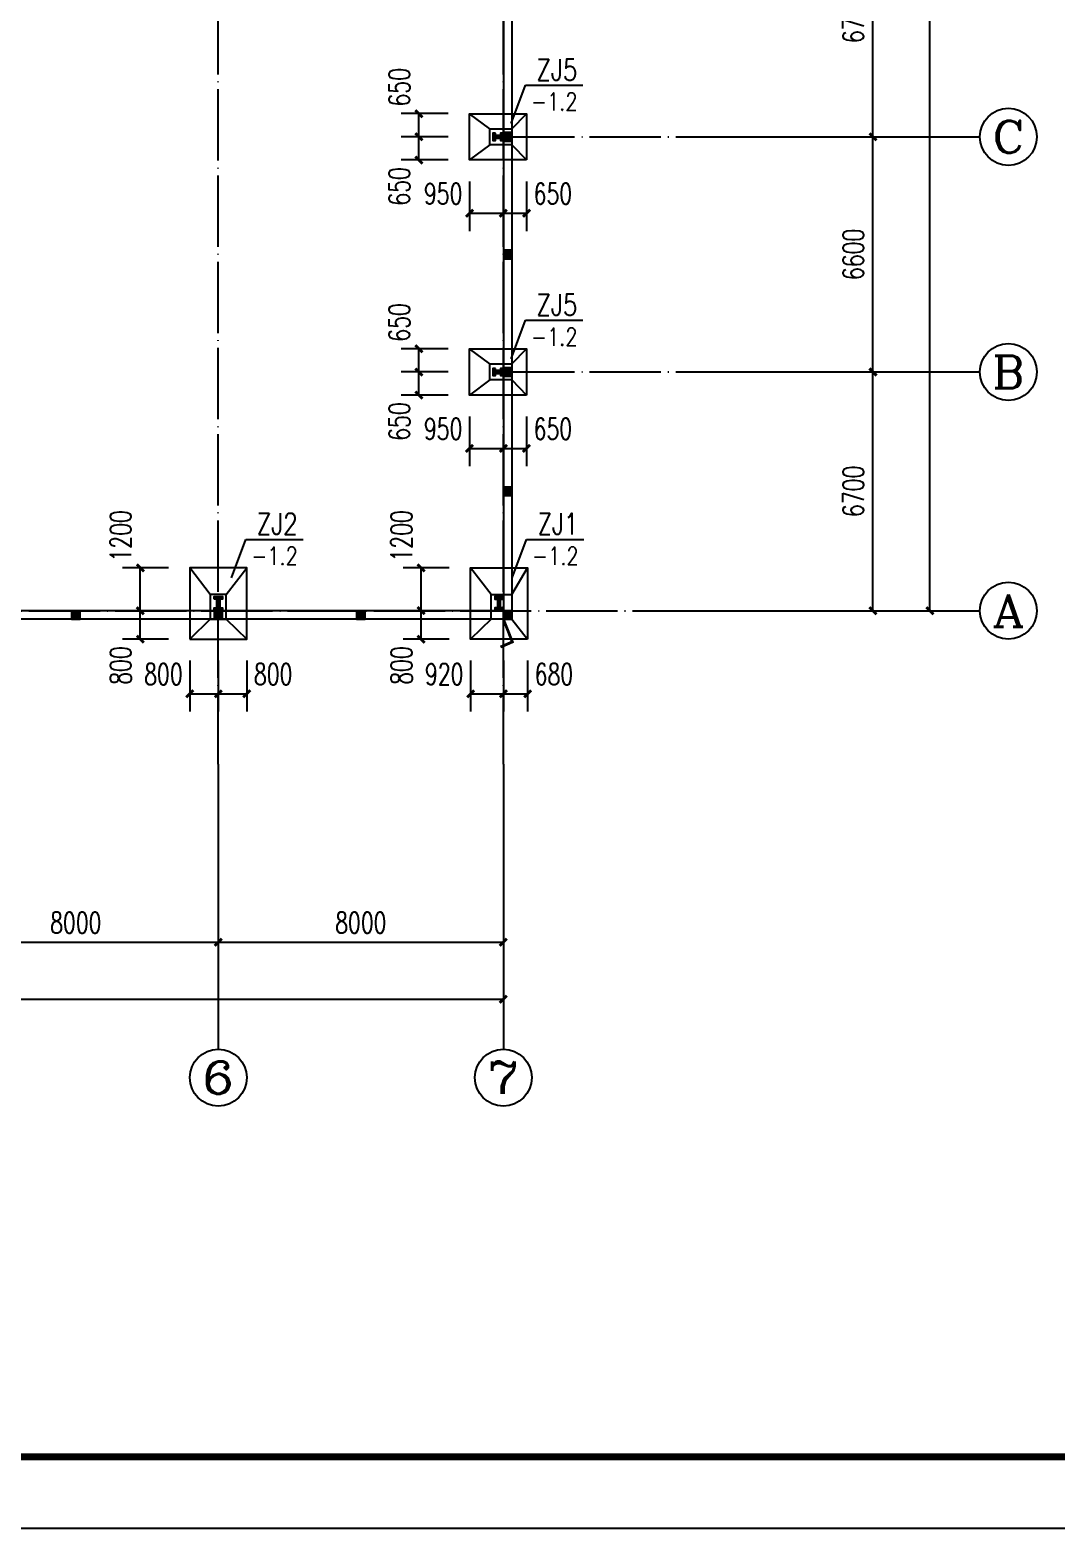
# Model space of a CAD drawing. Extents: x 36360094 to 36697644, y 75306 to 425482.
# Drawn here: x 36425171 to 36453967, y 341482 to 383529 of the extents above; entities that cross this region are included whole.
import ezdxf
from ezdxf.enums import TextEntityAlignment as Align

# ---------------------------------------------------------------- set-up
doc = ezdxf.new("R2010")
doc.units = 0
doc.header["$LTSCALE"] = 1000
doc.header["$MEASUREMENT"] = 0
doc.linetypes.add('ACAD_ISO04W100', pattern=[30.5, 24, -3, 0.5, -3])
doc.linetypes.add('DOTE', pattern=[2.42, 2, -0.2, 0.02, -0.2])
doc.layers.get('0').update_dxf_attribs({"linetype": 'CONTINUOUS'})
doc.layers.get('DEFPOINTS').update_dxf_attribs({"linetype": 'CONTINUOUS'})
for name, color, linetype in [('AXIS', 3, 'CONTINUOUS'), ('AXIS_TEXT', 7, 'CONTINUOUS'), ('COLUMN', 7, 'CONTINUOUS'), ('DOTE', 1, 'ACAD_ISO04W100'), ('PUB_DIM', 3, 'CONTINUOUS'), ('PUB_HATCH', 8, 'CONTINUOUS'), ('PUB_TITLE', 4, 'CONTINUOUS'), ('独立基础', 2, 'CONTINUOUS')]:
    doc.layers.add(name, color=color, linetype=linetype)
doc.styles.add('_TCH_AXIS', font='COMPLEX', dxfattribs={"bigfont": 'GBCBIG'})
doc.styles.add('_TCH_DIM_T3', font='SIMPLEX', dxfattribs={"width": 0.705882, "bigfont": 'GBCBIG'})
doc.styles.add('COMPLEX', font='COMPLEX')
doc.styles.add('DIM_FONT', font='SIMPLEX.shx', dxfattribs={"width": 0.8})
doc.dimstyles.new('_TCH_ARCH&&200', dxfattribs={"dimtxt": 595, "dimasz": 200, "dimexe": 500, "dimexo": 600, "dimgap": 252.5, "dimtad": 1, "dimdec": 0, "dimzin": 0, "dimdsep": 46, "dimtxsty": '_TCH_DIM_T3', "dimblk": 'ARCHTICK', "dimcen": 0.09, "dimclrt": 7, "dimazin": 2, "dimtfac": 1, "dimtdec": 0, "dimtix": 1, "dimtmove": 2, "dimatfit": 3, "dimfxl": 0, "dimtolj": 1, "dimtzin": 0, "dimarcsym": 0})

# ---------------------------------------------------------------- blocks, each defined once
blk = doc.blocks.new('_ArchTick')
at = {"color": 0, "linetype": 'ByBlock', "const_width": 0.4}
blk.add_lwpolyline([(-0.5, -0.5), (0.5, 0.5)], dxfattribs=at)
blk = doc.blocks.new('*D168')
at = {"layer": 'DEFPOINTS', "color": 0}
for p in [(36428268, 367230), (36429657, 367230), (36429657, 366430)]:
    blk.add_point(p, dxfattribs=at)
at = {"layer": 'PUB_DIM', "color": 0, "lineweight": -2}
for p, q in [((36429057, 367230), (36427768, 367230)), ((36428268, 366430), (36428268, 367230)), ((36429057, 366430), (36427768, 366430))]:
    blk.add_line(p, q, dxfattribs=at)
at = {"layer": 'PUB_DIM', "color": 0, "lineweight": -2, "xscale": 200, "yscale": 200, "zscale": 200}
for p, rotation in [((36428268, 367230), 90), ((36428268, 366430), 270)]:
    blk.add_blockref('_ArchTick', p, dxfattribs=dict(at, rotation=rotation))
at = {"layer": 'PUB_DIM', "color": 7, "insert": (36427718, 365690), "char_height": 595, "attachment_point": 5, "rotation": 90, "style": '_TCH_DIM_T3'}
blk.add_mtext('\\A1;800', dxfattribs=at)
blk = doc.blocks.new('*D169')
at = {"layer": 'DEFPOINTS', "color": 0}
for p in [(36428268, 368430), (36429657, 368430), (36429657, 367230)]:
    blk.add_point(p, dxfattribs=at)
at = {"layer": 'PUB_DIM', "color": 0, "lineweight": -2}
for p, q in [((36429057, 368430), (36427768, 368430)), ((36428268, 367230), (36428268, 368430)), ((36429057, 367230), (36427768, 367230))]:
    blk.add_line(p, q, dxfattribs=at)
at = {"layer": 'PUB_DIM', "color": 0, "lineweight": -2, "xscale": 200, "yscale": 200, "zscale": 200}
for p, rotation in [((36428268, 368430), 90), ((36428268, 367230), 270)]:
    blk.add_blockref('_ArchTick', p, dxfattribs=dict(at, rotation=rotation))
at = {"layer": 'PUB_DIM', "color": 7, "insert": (36427718, 369330), "char_height": 595, "attachment_point": 5, "rotation": 90, "style": '_TCH_DIM_T3'}
blk.add_mtext('\\A1;1200', dxfattribs=at)
blk = doc.blocks.new('*D170')
at = {"layer": 'DEFPOINTS', "color": 0}
for p in [(36429657, 366430), (36430457, 366430), (36430457, 364898)]:
    blk.add_point(p, dxfattribs=at)
at = {"layer": 'PUB_DIM', "color": 0, "lineweight": -2}
for p, q in [((36429657, 365830), (36429657, 364398)), ((36430457, 365830), (36430457, 364398)), ((36429657, 364898), (36430457, 364898))]:
    blk.add_line(p, q, dxfattribs=at)
at = {"layer": 'PUB_DIM', "color": 0, "lineweight": -2, "xscale": 200, "yscale": 200, "zscale": 200, "rotation": 180}
blk.add_blockref('_ArchTick', (36429657, 364898), dxfattribs=at)
at = {"layer": 'PUB_DIM', "color": 0, "lineweight": -2, "xscale": 200, "yscale": 200, "zscale": 200}
blk.add_blockref('_ArchTick', (36430457, 364898), dxfattribs=at)
at = {"layer": 'PUB_DIM', "color": 7, "insert": (36428917, 365448), "char_height": 595, "attachment_point": 5, "style": '_TCH_DIM_T3'}
blk.add_mtext('\\A1;800', dxfattribs=at)
blk = doc.blocks.new('*D171')
at = {"layer": 'DEFPOINTS', "color": 0}
for p in [(36430457, 366430), (36431257, 366430), (36431257, 364898)]:
    blk.add_point(p, dxfattribs=at)
at = {"layer": 'PUB_DIM', "color": 0, "lineweight": -2}
for p, q in [((36430457, 365830), (36430457, 364398)), ((36431257, 365830), (36431257, 364398)), ((36430457, 364898), (36431257, 364898))]:
    blk.add_line(p, q, dxfattribs=at)
at = {"layer": 'PUB_DIM', "color": 0, "lineweight": -2, "xscale": 200, "yscale": 200, "zscale": 200, "rotation": 180}
blk.add_blockref('_ArchTick', (36430457, 364898), dxfattribs=at)
at = {"layer": 'PUB_DIM', "color": 0, "lineweight": -2, "xscale": 200, "yscale": 200, "zscale": 200}
blk.add_blockref('_ArchTick', (36431257, 364898), dxfattribs=at)
at = {"layer": 'PUB_DIM', "color": 7, "insert": (36431997, 365448), "char_height": 595, "attachment_point": 5, "style": '_TCH_DIM_T3'}
blk.add_mtext('\\A1;800', dxfattribs=at)
blk = doc.blocks.new('*D224')
at = {"layer": 'DEFPOINTS', "color": 0}
for p in [(36436088, 380530), (36437507, 380530), (36437507, 379880)]:
    blk.add_point(p, dxfattribs=at)
at = {"layer": 'PUB_DIM', "color": 0, "lineweight": -2}
for p, q in [((36436907, 380530), (36435588, 380530)), ((36436088, 379880), (36436088, 380530)), ((36436907, 379880), (36435588, 379880))]:
    blk.add_line(p, q, dxfattribs=at)
at = {"layer": 'PUB_DIM', "color": 0, "lineweight": -2, "xscale": 200, "yscale": 200, "zscale": 200}
for p, rotation in [((36436088, 380530), 90), ((36436088, 379880), 270)]:
    blk.add_blockref('_ArchTick', p, dxfattribs=dict(at, rotation=rotation))
at = {"layer": 'PUB_DIM', "color": 7, "insert": (36435538, 379140), "char_height": 595, "attachment_point": 5, "rotation": 90, "style": '_TCH_DIM_T3'}
blk.add_mtext('\\A1;650', dxfattribs=at)
blk = doc.blocks.new('*D225')
at = {"layer": 'DEFPOINTS', "color": 0}
for p in [(36436088, 381180), (36437507, 381180), (36437507, 380530)]:
    blk.add_point(p, dxfattribs=at)
at = {"layer": 'PUB_DIM', "color": 0, "lineweight": -2}
for p, q in [((36436907, 381180), (36435588, 381180)), ((36436088, 380530), (36436088, 381180)), ((36436907, 380530), (36435588, 380530))]:
    blk.add_line(p, q, dxfattribs=at)
at = {"layer": 'PUB_DIM', "color": 0, "lineweight": -2, "xscale": 200, "yscale": 200, "zscale": 200}
for p, rotation in [((36436088, 381180), 90), ((36436088, 380530), 270)]:
    blk.add_blockref('_ArchTick', p, dxfattribs=dict(at, rotation=rotation))
at = {"layer": 'PUB_DIM', "color": 7, "insert": (36435538, 381920), "char_height": 595, "attachment_point": 5, "rotation": 90, "style": '_TCH_DIM_T3'}
blk.add_mtext('\\A1;650', dxfattribs=at)
blk = doc.blocks.new('*D226')
at = {"layer": 'DEFPOINTS', "color": 0}
for p in [(36438457, 379880), (36439107, 379880), (36439107, 378384)]:
    blk.add_point(p, dxfattribs=at)
at = {"layer": 'PUB_DIM', "color": 0, "lineweight": -2}
for p, q in [((36438457, 379280), (36438457, 377884)), ((36439107, 379280), (36439107, 377884)), ((36438457, 378384), (36439107, 378384))]:
    blk.add_line(p, q, dxfattribs=at)
at = {"layer": 'PUB_DIM', "color": 0, "lineweight": -2, "xscale": 200, "yscale": 200, "zscale": 200, "rotation": 180}
blk.add_blockref('_ArchTick', (36438457, 378384), dxfattribs=at)
at = {"layer": 'PUB_DIM', "color": 0, "lineweight": -2, "xscale": 200, "yscale": 200, "zscale": 200}
blk.add_blockref('_ArchTick', (36439107, 378384), dxfattribs=at)
at = {"layer": 'PUB_DIM', "color": 7, "insert": (36439847, 378934), "char_height": 595, "attachment_point": 5, "style": '_TCH_DIM_T3'}
blk.add_mtext('\\A1;650', dxfattribs=at)
blk = doc.blocks.new('*D227')
at = {"layer": 'DEFPOINTS', "color": 0}
for p in [(36437507, 379880), (36438457, 379880), (36438457, 378384)]:
    blk.add_point(p, dxfattribs=at)
at = {"layer": 'PUB_DIM', "color": 0, "lineweight": -2}
for p, q in [((36437507, 379280), (36437507, 377884)), ((36438457, 379280), (36438457, 377884)), ((36437507, 378384), (36438457, 378384))]:
    blk.add_line(p, q, dxfattribs=at)
at = {"layer": 'PUB_DIM', "color": 0, "lineweight": -2, "xscale": 200, "yscale": 200, "zscale": 200, "rotation": 180}
blk.add_blockref('_ArchTick', (36437507, 378384), dxfattribs=at)
at = {"layer": 'PUB_DIM', "color": 0, "lineweight": -2, "xscale": 200, "yscale": 200, "zscale": 200}
blk.add_blockref('_ArchTick', (36438457, 378384), dxfattribs=at)
at = {"layer": 'PUB_DIM', "color": 7, "insert": (36436767, 378934), "char_height": 595, "attachment_point": 5, "style": '_TCH_DIM_T3'}
blk.add_mtext('\\A1;950', dxfattribs=at)
blk = doc.blocks.new('*D232')
at = {"layer": 'DEFPOINTS', "color": 0}
for p in [(36436088, 373930), (36437507, 373930), (36437507, 373280)]:
    blk.add_point(p, dxfattribs=at)
at = {"layer": 'PUB_DIM', "color": 0, "lineweight": -2}
for p, q in [((36436907, 373930), (36435588, 373930)), ((36436088, 373280), (36436088, 373930)), ((36436907, 373280), (36435588, 373280))]:
    blk.add_line(p, q, dxfattribs=at)
at = {"layer": 'PUB_DIM', "color": 0, "lineweight": -2, "xscale": 200, "yscale": 200, "zscale": 200}
for p, rotation in [((36436088, 373930), 90), ((36436088, 373280), 270)]:
    blk.add_blockref('_ArchTick', p, dxfattribs=dict(at, rotation=rotation))
at = {"layer": 'PUB_DIM', "color": 7, "insert": (36435538, 372540), "char_height": 595, "attachment_point": 5, "rotation": 90, "style": '_TCH_DIM_T3'}
blk.add_mtext('\\A1;650', dxfattribs=at)
blk = doc.blocks.new('*D233')
at = {"layer": 'DEFPOINTS', "color": 0}
for p in [(36436088, 374580), (36437507, 374580), (36437507, 373930)]:
    blk.add_point(p, dxfattribs=at)
at = {"layer": 'PUB_DIM', "color": 0, "lineweight": -2}
for p, q in [((36436907, 374580), (36435588, 374580)), ((36436088, 373930), (36436088, 374580)), ((36436907, 373930), (36435588, 373930))]:
    blk.add_line(p, q, dxfattribs=at)
at = {"layer": 'PUB_DIM', "color": 0, "lineweight": -2, "xscale": 200, "yscale": 200, "zscale": 200}
for p, rotation in [((36436088, 374580), 90), ((36436088, 373930), 270)]:
    blk.add_blockref('_ArchTick', p, dxfattribs=dict(at, rotation=rotation))
at = {"layer": 'PUB_DIM', "color": 7, "insert": (36435538, 375320), "char_height": 595, "attachment_point": 5, "rotation": 90, "style": '_TCH_DIM_T3'}
blk.add_mtext('\\A1;650', dxfattribs=at)
blk = doc.blocks.new('*D238')
at = {"layer": 'DEFPOINTS', "color": 0}
for p in [(36436148, 367230), (36437537, 367230), (36437537, 366430)]:
    blk.add_point(p, dxfattribs=at)
at = {"layer": 'PUB_DIM', "color": 0, "lineweight": -2}
for p, q in [((36436937, 367230), (36435648, 367230)), ((36436148, 366430), (36436148, 367230)), ((36436937, 366430), (36435648, 366430))]:
    blk.add_line(p, q, dxfattribs=at)
at = {"layer": 'PUB_DIM', "color": 0, "lineweight": -2, "xscale": 200, "yscale": 200, "zscale": 200}
for p, rotation in [((36436148, 367230), 90), ((36436148, 366430), 270)]:
    blk.add_blockref('_ArchTick', p, dxfattribs=dict(at, rotation=rotation))
at = {"layer": 'PUB_DIM', "color": 7, "insert": (36435598, 365690), "char_height": 595, "attachment_point": 5, "rotation": 90, "style": '_TCH_DIM_T3'}
blk.add_mtext('\\A1;800', dxfattribs=at)
blk = doc.blocks.new('*D239')
at = {"layer": 'DEFPOINTS', "color": 0}
for p in [(36436148, 368430), (36437537, 368430), (36437537, 367230)]:
    blk.add_point(p, dxfattribs=at)
at = {"layer": 'PUB_DIM', "color": 0, "lineweight": -2}
for p, q in [((36436937, 368430), (36435648, 368430)), ((36436148, 367230), (36436148, 368430)), ((36436937, 367230), (36435648, 367230))]:
    blk.add_line(p, q, dxfattribs=at)
at = {"layer": 'PUB_DIM', "color": 0, "lineweight": -2, "xscale": 200, "yscale": 200, "zscale": 200}
for p, rotation in [((36436148, 368430), 90), ((36436148, 367230), 270)]:
    blk.add_blockref('_ArchTick', p, dxfattribs=dict(at, rotation=rotation))
at = {"layer": 'PUB_DIM', "color": 7, "insert": (36435598, 369330), "char_height": 595, "attachment_point": 5, "rotation": 90, "style": '_TCH_DIM_T3'}
blk.add_mtext('\\A1;1200', dxfattribs=at)
blk = doc.blocks.new('*D244')
at = {"layer": 'DEFPOINTS', "color": 0}
for p in [(36438457, 373280), (36439107, 373280), (36439107, 371784)]:
    blk.add_point(p, dxfattribs=at)
at = {"layer": 'PUB_DIM', "color": 0, "lineweight": -2}
for p, q in [((36438457, 372680), (36438457, 371284)), ((36439107, 372680), (36439107, 371284)), ((36438457, 371784), (36439107, 371784))]:
    blk.add_line(p, q, dxfattribs=at)
at = {"layer": 'PUB_DIM', "color": 0, "lineweight": -2, "xscale": 200, "yscale": 200, "zscale": 200, "rotation": 180}
blk.add_blockref('_ArchTick', (36438457, 371784), dxfattribs=at)
at = {"layer": 'PUB_DIM', "color": 0, "lineweight": -2, "xscale": 200, "yscale": 200, "zscale": 200}
blk.add_blockref('_ArchTick', (36439107, 371784), dxfattribs=at)
at = {"layer": 'PUB_DIM', "color": 7, "insert": (36439847, 372334), "char_height": 595, "attachment_point": 5, "style": '_TCH_DIM_T3'}
blk.add_mtext('\\A1;650', dxfattribs=at)
blk = doc.blocks.new('*D245')
at = {"layer": 'DEFPOINTS', "color": 0}
for p in [(36437507, 373280), (36438457, 373280), (36438457, 371784)]:
    blk.add_point(p, dxfattribs=at)
at = {"layer": 'PUB_DIM', "color": 0, "lineweight": -2}
for p, q in [((36437507, 372680), (36437507, 371284)), ((36438457, 372680), (36438457, 371284)), ((36437507, 371784), (36438457, 371784))]:
    blk.add_line(p, q, dxfattribs=at)
at = {"layer": 'PUB_DIM', "color": 0, "lineweight": -2, "xscale": 200, "yscale": 200, "zscale": 200, "rotation": 180}
blk.add_blockref('_ArchTick', (36437507, 371784), dxfattribs=at)
at = {"layer": 'PUB_DIM', "color": 0, "lineweight": -2, "xscale": 200, "yscale": 200, "zscale": 200}
blk.add_blockref('_ArchTick', (36438457, 371784), dxfattribs=at)
at = {"layer": 'PUB_DIM', "color": 7, "insert": (36436767, 372334), "char_height": 595, "attachment_point": 5, "style": '_TCH_DIM_T3'}
blk.add_mtext('\\A1;950', dxfattribs=at)
blk = doc.blocks.new('*D246')
at = {"layer": 'DEFPOINTS', "color": 0}
for p in [(36438457, 366430), (36439137, 366430), (36439137, 364898)]:
    blk.add_point(p, dxfattribs=at)
at = {"layer": 'PUB_DIM', "color": 0, "lineweight": -2}
for p, q in [((36438457, 365830), (36438457, 364398)), ((36439137, 365830), (36439137, 364398)), ((36438457, 364898), (36439137, 364898))]:
    blk.add_line(p, q, dxfattribs=at)
at = {"layer": 'PUB_DIM', "color": 0, "lineweight": -2, "xscale": 200, "yscale": 200, "zscale": 200, "rotation": 180}
blk.add_blockref('_ArchTick', (36438457, 364898), dxfattribs=at)
at = {"layer": 'PUB_DIM', "color": 0, "lineweight": -2, "xscale": 200, "yscale": 200, "zscale": 200}
blk.add_blockref('_ArchTick', (36439137, 364898), dxfattribs=at)
at = {"layer": 'PUB_DIM', "color": 7, "insert": (36439877, 365448), "char_height": 595, "attachment_point": 5, "style": '_TCH_DIM_T3'}
blk.add_mtext('\\A1;680', dxfattribs=at)
blk = doc.blocks.new('*D247')
at = {"layer": 'DEFPOINTS', "color": 0}
for p in [(36437537, 366430), (36438457, 366430), (36438457, 364898)]:
    blk.add_point(p, dxfattribs=at)
at = {"layer": 'PUB_DIM', "color": 0, "lineweight": -2}
for p, q in [((36437537, 365830), (36437537, 364398)), ((36438457, 365830), (36438457, 364398)), ((36437537, 364898), (36438457, 364898))]:
    blk.add_line(p, q, dxfattribs=at)
at = {"layer": 'PUB_DIM', "color": 0, "lineweight": -2, "xscale": 200, "yscale": 200, "zscale": 200, "rotation": 180}
blk.add_blockref('_ArchTick', (36437537, 364898), dxfattribs=at)
at = {"layer": 'PUB_DIM', "color": 0, "lineweight": -2, "xscale": 200, "yscale": 200, "zscale": 200}
blk.add_blockref('_ArchTick', (36438457, 364898), dxfattribs=at)
at = {"layer": 'PUB_DIM', "color": 7, "insert": (36436797, 365448), "char_height": 595, "attachment_point": 5, "style": '_TCH_DIM_T3'}
blk.add_mtext('\\A1;920', dxfattribs=at)
blk = doc.blocks.new('*D564')
at = {"layer": 'AXIS', "color": 0, "lineweight": -2}
for p, q in [((36444430, 373930), (36449330, 373930)), ((36448830, 367230), (36448830, 373930)), ((36444430, 367230), (36449330, 367230))]:
    blk.add_line(p, q, dxfattribs=at)
at = {"layer": 'DEFPOINTS', "color": 0}
for p in [(36443830, 373930), (36448830, 373930), (36443830, 367230)]:
    blk.add_point(p, dxfattribs=at)
at = {"layer": 'AXIS', "color": 0, "lineweight": -2, "xscale": 200, "yscale": 200, "zscale": 200}
for p, rotation in [((36448830, 373930), 90), ((36448830, 367230), 270)]:
    blk.add_blockref('_ArchTick', p, dxfattribs=dict(at, rotation=rotation))
at = {"layer": 'AXIS', "color": 7, "insert": (36448280, 370580), "char_height": 595, "attachment_point": 5, "rotation": 90, "style": '_TCH_DIM_T3'}
blk.add_mtext('\\A1;6700', dxfattribs=at)
blk = doc.blocks.new('*D565')
at = {"layer": 'AXIS', "color": 0, "lineweight": -2}
for p, q in [((36444430, 380530), (36449330, 380530)), ((36448830, 373930), (36448830, 380530)), ((36444430, 373930), (36449330, 373930))]:
    blk.add_line(p, q, dxfattribs=at)
at = {"layer": 'DEFPOINTS', "color": 0}
for p in [(36443830, 380530), (36448830, 380530), (36443830, 373930)]:
    blk.add_point(p, dxfattribs=at)
at = {"layer": 'AXIS', "color": 0, "lineweight": -2, "xscale": 200, "yscale": 200, "zscale": 200}
for p, rotation in [((36448830, 380530), 90), ((36448830, 373930), 270)]:
    blk.add_blockref('_ArchTick', p, dxfattribs=dict(at, rotation=rotation))
at = {"layer": 'AXIS', "color": 7, "insert": (36448280, 377230), "char_height": 595, "attachment_point": 5, "rotation": 90, "style": '_TCH_DIM_T3'}
blk.add_mtext('\\A1;6600', dxfattribs=at)
blk = doc.blocks.new('*D566')
at = {"layer": 'AXIS', "color": 0, "lineweight": -2}
for p, q in [((36444430, 387230), (36449330, 387230)), ((36448830, 380530), (36448830, 387230)), ((36444430, 380530), (36449330, 380530))]:
    blk.add_line(p, q, dxfattribs=at)
at = {"layer": 'DEFPOINTS', "color": 0}
for p in [(36443830, 387230), (36448830, 387230), (36443830, 380530)]:
    blk.add_point(p, dxfattribs=at)
at = {"layer": 'AXIS', "color": 0, "lineweight": -2, "xscale": 200, "yscale": 200, "zscale": 200}
for p, rotation in [((36448830, 387230), 90), ((36448830, 380530), 270)]:
    blk.add_blockref('_ArchTick', p, dxfattribs=dict(at, rotation=rotation))
at = {"layer": 'AXIS', "color": 7, "insert": (36448280, 383880), "char_height": 595, "attachment_point": 5, "rotation": 90, "style": '_TCH_DIM_T3'}
blk.add_mtext('\\A1;6700', dxfattribs=at)
blk = doc.blocks.new('*D570')
at = {"layer": 'AXIS', "color": 0, "lineweight": -2}
for p, q in [((36444430, 407230), (36450930, 407230)), ((36450430, 367230), (36450430, 407230)), ((36444430, 367230), (36450930, 367230))]:
    blk.add_line(p, q, dxfattribs=at)
at = {"layer": 'DEFPOINTS', "color": 0}
for p in [(36443830, 407230), (36450430, 407230), (36443830, 367230)]:
    blk.add_point(p, dxfattribs=at)
at = {"layer": 'AXIS', "color": 0, "lineweight": -2, "xscale": 200, "yscale": 200, "zscale": 200}
for p, rotation in [((36450430, 407230), 90), ((36450430, 367230), 270)]:
    blk.add_blockref('_ArchTick', p, dxfattribs=dict(at, rotation=rotation))
at = {"layer": 'AXIS', "color": 7, "insert": (36449880, 387230), "char_height": 595, "attachment_point": 5, "rotation": 90, "style": '_TCH_DIM_T3'}
blk.add_mtext('\\A1;40000', dxfattribs=at)
blk = doc.blocks.new('*D589')
at = {"layer": 'AXIS', "color": 0, "lineweight": -2}
for p, q in [((36422457, 362324), (36422457, 357424)), ((36430457, 362324), (36430457, 357424)), ((36422457, 357924), (36430457, 357924))]:
    blk.add_line(p, q, dxfattribs=at)
at = {"layer": 'DEFPOINTS', "color": 0}
for p in [(36422457, 362924), (36430457, 362924), (36430457, 357924)]:
    blk.add_point(p, dxfattribs=at)
at = {"layer": 'AXIS', "color": 0, "lineweight": -2, "xscale": 200, "yscale": 200, "zscale": 200, "rotation": 180}
blk.add_blockref('_ArchTick', (36422457, 357924), dxfattribs=at)
at = {"layer": 'AXIS', "color": 0, "lineweight": -2, "xscale": 200, "yscale": 200, "zscale": 200}
blk.add_blockref('_ArchTick', (36430457, 357924), dxfattribs=at)
at = {"layer": 'AXIS', "color": 7, "insert": (36426457, 358474), "char_height": 595, "attachment_point": 5, "style": '_TCH_DIM_T3'}
blk.add_mtext('\\A1;8000', dxfattribs=at)
blk = doc.blocks.new('*D590')
at = {"layer": 'AXIS', "color": 0, "lineweight": -2}
for p, q in [((36430457, 362324), (36430457, 357424)), ((36438457, 362324), (36438457, 357424)), ((36430457, 357924), (36438457, 357924))]:
    blk.add_line(p, q, dxfattribs=at)
at = {"layer": 'DEFPOINTS', "color": 0}
for p in [(36430457, 362924), (36438457, 362924), (36438457, 357924)]:
    blk.add_point(p, dxfattribs=at)
at = {"layer": 'AXIS', "color": 0, "lineweight": -2, "xscale": 200, "yscale": 200, "zscale": 200, "rotation": 180}
blk.add_blockref('_ArchTick', (36430457, 357924), dxfattribs=at)
at = {"layer": 'AXIS', "color": 0, "lineweight": -2, "xscale": 200, "yscale": 200, "zscale": 200}
blk.add_blockref('_ArchTick', (36438457, 357924), dxfattribs=at)
at = {"layer": 'AXIS', "color": 7, "insert": (36434457, 358474), "char_height": 595, "attachment_point": 5, "style": '_TCH_DIM_T3'}
blk.add_mtext('\\A1;8000', dxfattribs=at)
blk = doc.blocks.new('*D591')
at = {"layer": 'AXIS', "color": 0, "lineweight": -2}
for p, q in [((36390457, 362324), (36390457, 355824)), ((36438457, 362324), (36438457, 355824)), ((36390457, 356324), (36438457, 356324))]:
    blk.add_line(p, q, dxfattribs=at)
at = {"layer": 'DEFPOINTS', "color": 0}
for p in [(36390457, 362924), (36438457, 362924), (36438457, 356324)]:
    blk.add_point(p, dxfattribs=at)
at = {"layer": 'AXIS', "color": 0, "lineweight": -2, "xscale": 200, "yscale": 200, "zscale": 200, "rotation": 180}
blk.add_blockref('_ArchTick', (36390457, 356324), dxfattribs=at)
at = {"layer": 'AXIS', "color": 0, "lineweight": -2, "xscale": 200, "yscale": 200, "zscale": 200}
blk.add_blockref('_ArchTick', (36438457, 356324), dxfattribs=at)
at = {"layer": 'AXIS', "color": 7, "insert": (36414457, 356874), "char_height": 595, "attachment_point": 5, "style": '_TCH_DIM_T3'}
blk.add_mtext('\\A1;48000', dxfattribs=at)
blk = doc.blocks.new('_AXISO')
blk.add_circle((0, 0), 0.5)
at = {"layer": 'AXIS_TEXT', "style": 'COMPLEX', "width": 1.041667}
blk.add_attdef('A', text='', height=0.56, dxfattribs=at).set_placement((-0.25, -0.28), (0.25, -0.28), align=Align.FIT)

msp = doc.modelspace()

# ---------------------------------------------------------------- hatches: boundary and pattern name
for points in [[(36438236.8, 380629.7), (36438156.8, 380629.7), (36438156.8, 380429.7), (36438236.8, 380429.7), (36438236.8, 380489.7), (36438376.8, 380489.7), (36438376.8, 380429.7), (36438456.8, 380429.7), (36438456.8, 380629.7), (36438376.8, 380629.7), (36438376.8, 380569.7), (36438236.8, 380569.7)], [(36438236.8, 374029.7), (36438156.8, 374029.7), (36438156.8, 373829.7), (36438236.8, 373829.7), (36438236.8, 373889.7), (36438376.8, 373889.7), (36438376.8, 373829.7), (36438456.8, 373829.7), (36438456.8, 374029.7), (36438376.8, 374029.7), (36438376.8, 373969.7), (36438236.8, 373969.7)], [(36430336.8, 367549.7), (36430336.8, 367629.7), (36430576.8, 367629.7), (36430576.8, 367549.7), (36430496.8, 367549.7), (36430496.8, 367309.7), (36430576.8, 367309.7), (36430576.8, 367229.7), (36430336.8, 367229.7), (36430336.8, 367309.7), (36430416.8, 367309.7), (36430416.8, 367549.7)], [(36438456.8, 367549.7), (36438456.8, 367629.7), (36438216.8, 367629.7), (36438216.8, 367549.7), (36438296.8, 367549.7), (36438296.8, 367309.7), (36438216.8, 367309.7), (36438216.8, 367229.7), (36438456.8, 367229.7), (36438456.8, 367309.7), (36438376.8, 367309.7), (36438376.8, 367549.7)]]:
    msp.add_hatch(color=256).paths.add_polyline_path(points)
at = {"layer": 'PUB_HATCH'}
for points in [[(36438456.8, 380409.7), (36438696.8, 380409.7), (36438696.8, 380649.7), (36438456.8, 380649.7)], [(36438456.8, 377109.7), (36438696.8, 377109.7), (36438696.8, 377349.7), (36438456.8, 377349.7)], [(36438456.8, 373809.7), (36438696.8, 373809.7), (36438696.8, 374049.7), (36438456.8, 374049.7)], [(36438456.8, 370459.7), (36438696.8, 370459.7), (36438696.8, 370699.7), (36438456.8, 370699.7)], [(36426336.8, 366989.7), (36426576.8, 366989.7), (36426576.8, 367229.7), (36426336.8, 367229.7)], [(36430336.8, 366989.7), (36430576.8, 366989.7), (36430576.8, 367229.7), (36430336.8, 367229.7)], [(36434336.8, 366989.7), (36434576.8, 366989.7), (36434576.8, 367229.7), (36434336.8, 367229.7)], [(36438456.8, 366989.7), (36438696.8, 366989.7), (36438696.8, 367229.7), (36438456.8, 367229.7)]]:
    msp.add_hatch(color=256, dxfattribs=at).paths.add_polyline_path(points)

# ---------------------------------------------------------------- linework, layer by layer
for p, q in [((36438677.6, 380902.3, 0), (36439077.9, 381981.9, 0)), ((36439077.9, 381981.9, 0), (36440688, 381981.9, 0)), ((36438677.6, 374302.3, 0), (36439077.9, 375381.9, 0)), ((36439077.9, 375381.9, 0), (36440688, 375381.9, 0)), ((36430827.6, 368152.3, 0), (36431227.9, 369231.9, 0)), ((36431227.9, 369231.9, 0), (36432838, 369231.9, 0)), ((36438707.6, 368152.3, 0), (36439107.9, 369231.9, 0)), ((36439107.9, 369231.9, 0), (36440718, 369231.9, 0))]:
    msp.add_line(p, q)
for points in [[(36390216.8, 407469.7), (36438696.8, 407469.7), (36438696.8, 366989.7), (36390216.8, 366989.7)], [(36390456.8, 407229.7), (36438456.8, 407229.7), (36438456.8, 367229.7), (36390456.8, 367229.7)]]:
    msp.add_lwpolyline(points, close=True)
for points in [[(36438236.8, 380629.7), (36438156.8, 380629.7), (36438156.8, 380429.7), (36438236.8, 380429.7), (36438236.8, 380489.7), (36438376.8, 380489.7), (36438376.8, 380429.7), (36438456.8, 380429.7), (36438456.8, 380629.7), (36438376.8, 380629.7), (36438376.8, 380569.7), (36438236.8, 380569.7), (36438236.8, 380629.7)], [(36438236.8, 374029.7), (36438156.8, 374029.7), (36438156.8, 373829.7), (36438236.8, 373829.7), (36438236.8, 373889.7), (36438376.8, 373889.7), (36438376.8, 373829.7), (36438456.8, 373829.7), (36438456.8, 374029.7), (36438376.8, 374029.7), (36438376.8, 373969.7), (36438236.8, 373969.7), (36438236.8, 374029.7)], [(36430336.8, 367549.7), (36430336.8, 367629.7), (36430576.8, 367629.7), (36430576.8, 367549.7), (36430496.8, 367549.7), (36430496.8, 367309.7), (36430576.8, 367309.7), (36430576.8, 367229.7), (36430336.8, 367229.7), (36430336.8, 367309.7), (36430416.8, 367309.7), (36430416.8, 367549.7), (36430336.8, 367549.7)], [(36438456.8, 367549.7), (36438456.8, 367629.7), (36438216.8, 367629.7), (36438216.8, 367549.7), (36438296.8, 367549.7), (36438296.8, 367309.7), (36438216.8, 367309.7), (36438216.8, 367229.7), (36438456.8, 367229.7), (36438456.8, 367309.7), (36438376.8, 367309.7), (36438376.8, 367549.7), (36438456.8, 367549.7)]]:
    msp.add_lwpolyline(points)
at = {"const_width": 80}
msp.add_lwpolyline([(36438456.8, 366989.7), (36438709.9, 366354), (36438375.5, 366209.4)], dxfattribs=at)
at = {"layer": 'AXIS'}
for p, q in [((36443829.9, 380529.7), (36451829.9, 380529.7)), ((36443829.9, 373929.7), (36451829.9, 373929.7)), ((36443829.9, 367229.7), (36451829.9, 367229.7)), ((36430456.8, 362923.6), (36430456.8, 354923.6)), ((36438456.8, 362923.6), (36438456.8, 354923.6))]:
    msp.add_line(p, q, dxfattribs=at)
at = {"layer": 'COLUMN'}
for p, q in [((36438696.8, 380649.7), (36438456.8, 380649.7)), ((36438456.8, 380649.7), (36438456.8, 380409.7)), ((36438696.8, 380409.7), (36438696.8, 380649.7)), ((36438456.8, 380409.7), (36438696.8, 380409.7)), ((36438696.8, 377349.7), (36438456.8, 377349.7)), ((36438456.8, 377349.7), (36438456.8, 377109.7)), ((36438696.8, 377109.7), (36438696.8, 377349.7)), ((36438456.8, 377109.7), (36438696.8, 377109.7)), ((36438696.8, 374049.7), (36438456.8, 374049.7)), ((36438456.8, 374049.7), (36438456.8, 373809.7)), ((36438456.8, 373809.7), (36438696.8, 373809.7)), ((36438696.8, 373809.7), (36438696.8, 374049.7)), ((36438696.8, 370699.7), (36438456.8, 370699.7)), ((36438456.8, 370699.7), (36438456.8, 370459.7)), ((36438456.8, 370459.7), (36438696.8, 370459.7)), ((36438696.8, 370459.7), (36438696.8, 370699.7)), ((36426576.8, 367229.7), (36426336.8, 367229.7)), ((36426336.8, 367229.7), (36426336.8, 366989.7)), ((36426576.8, 366989.7), (36426576.8, 367229.7)), ((36430576.8, 367229.7), (36430336.8, 367229.7)), ((36430336.8, 367229.7), (36430336.8, 366989.7)), ((36430576.8, 366989.7), (36430576.8, 367229.7)), ((36434576.8, 367229.7), (36434336.8, 367229.7)), ((36434336.8, 367229.7), (36434336.8, 366989.7)), ((36434576.8, 366989.7), (36434576.8, 367229.7)), ((36438696.8, 367229.7), (36438456.8, 367229.7)), ((36438456.8, 367229.7), (36438456.8, 366989.7)), ((36438696.8, 366989.7), (36438696.8, 367229.7)), ((36426336.8, 366989.7), (36426576.8, 366989.7)), ((36430336.8, 366989.7), (36430576.8, 366989.7)), ((36434336.8, 366989.7), (36434576.8, 366989.7)), ((36438456.8, 366989.7), (36438696.8, 366989.7))]:
    msp.add_line(p, q, dxfattribs=at)
at = {"layer": 'DOTE', "linetype": 'DOTE'}
for p, q in [((36430456.8, 362923.6), (36430456.8, 411272.6)), ((36438456.8, 362923.6), (36438456.8, 411272.6)), ((36438456.8, 380529.7), (36443829.9, 380529.7)), ((36438456.8, 373929.7), (36443829.9, 373929.7)), ((36386420.5, 367229.7), (36443829.9, 367229.7))]:
    msp.add_line(p, q, dxfattribs=at)
at = {"layer": 'PUB_TITLE'}
msp.add_lwpolyline([(36360094.2, 341482.4), (36478894.2, 341482.4), (36478894.2, 425482.4), (36360094.2, 425482.4)], close=True, dxfattribs=at)
at = {"layer": 'PUB_TITLE', "const_width": 200}
msp.add_lwpolyline([(36365094.2, 343482.4), (36476894.2, 343482.4), (36476894.2, 423482.4), (36365094.2, 423482.4)], close=True, dxfattribs=at)
at = {"layer": '独立基础'}
for p, q in [((36438081.8, 380754.7), (36437506.8, 381179.7)), ((36438696.8, 380754.7), (36439106.8, 381179.7)), ((36438081.8, 380304.7), (36437506.8, 379879.7)), ((36438696.8, 380304.7), (36439106.8, 379879.7)), ((36438081.8, 374154.7), (36437506.8, 374579.7)), ((36438696.8, 374154.7), (36439106.8, 374579.7)), ((36438081.8, 373704.7), (36437506.8, 373279.7)), ((36438696.8, 373704.7), (36439106.8, 373279.7)), ((36430231.8, 367679.7), (36429656.8, 368429.7)), ((36430681.8, 367679.7), (36431256.8, 368429.7)), ((36438111.8, 367679.7), (36437536.8, 368429.7)), ((36438696.8, 367679.7), (36439136.8, 368429.7)), ((36430231.8, 366989.7), (36429656.8, 366429.7)), ((36430681.8, 366989.7), (36431256.8, 366429.7)), ((36438111.8, 366989.7), (36437536.8, 366429.7)), ((36438696.8, 366989.7), (36439136.8, 366429.7))]:
    msp.add_line(p, q, dxfattribs=at)
for points in [[(36439106.8, 379879.7), (36437506.8, 379879.7), (36437506.8, 381179.7), (36439106.8, 381179.7)], [(36438696.8, 380304.7), (36438081.8, 380304.7), (36438081.8, 380754.7), (36438696.8, 380754.7)], [(36439106.8, 373279.7), (36437506.8, 373279.7), (36437506.8, 374579.7), (36439106.8, 374579.7)], [(36438696.8, 373704.7), (36438081.8, 373704.7), (36438081.8, 374154.7), (36438696.8, 374154.7)], [(36429656.8, 366429.7), (36431256.8, 366429.7), (36431256.8, 368429.7), (36429656.8, 368429.7)], [(36439136.8, 366429.7), (36437536.8, 366429.7), (36437536.8, 368429.7), (36439136.8, 368429.7)], [(36430681.8, 367679.7), (36430231.8, 367679.7), (36430231.8, 366989.7), (36430681.8, 366989.7)], [(36438696.8, 366989.7), (36438111.8, 366989.7), (36438111.8, 367679.7), (36438696.8, 367679.7)]]:
    msp.add_lwpolyline(points, close=True, dxfattribs=at)

# ---------------------------------------------------------------- block references
at = {"layer": 'AXIS'}
ref = msp.add_blockref('_AXISO', (36452629.9, 380529.7), dxfattribs=dict(at, xscale=1600, yscale=1600, zscale=1600))
ref.add_attrib('A', 'C', dxfattribs={"layer": 'AXIS_TEXT', "height": 905.1, "style": '_TCH_AXIS', "width": 1.4}).set_placement((36452177.3, 380077.1), (36453082.4, 380077.1), align=Align.FIT)
ref = msp.add_blockref('_AXISO', (36452629.9, 373929.7), dxfattribs=dict(at, xscale=1600, yscale=1600, zscale=1600))
ref.add_attrib('A', 'B', dxfattribs={"layer": 'AXIS_TEXT', "height": 905.1, "style": '_TCH_AXIS', "width": 1.235294}).set_placement((36452177.3, 373477.1), (36453082.4, 373477.1), align=Align.FIT)
ref = msp.add_blockref('_AXISO', (36452629.9, 367229.7), dxfattribs=dict(at, xscale=1600, yscale=1600, zscale=1600))
ref.add_attrib('A', 'A', dxfattribs={"layer": 'AXIS_TEXT', "height": 905.1, "style": '_TCH_AXIS', "width": 1.166667}).set_placement((36452177.3, 366777.1), (36453082.4, 366777.1), align=Align.FIT)
ref = msp.add_blockref('_AXISO', (36430456.8, 354123.6), dxfattribs=dict(at, xscale=1600, yscale=1600, zscale=1600))
ref.add_attrib('A', '6', dxfattribs={"layer": 'AXIS_TEXT', "height": 905.1, "style": '_TCH_AXIS', "width": 1.5}).set_placement((36430004.3, 353671.1), (36430909.4, 353671.1), align=Align.FIT)
ref = msp.add_blockref('_AXISO', (36438456.8, 354123.6), dxfattribs=dict(at, xscale=1600, yscale=1600, zscale=1600))
ref.add_attrib('A', '7', dxfattribs={"layer": 'AXIS_TEXT', "height": 905.1, "style": '_TCH_AXIS', "width": 1.5}).set_placement((36438004.3, 353671.1), (36438909.4, 353671.1), align=Align.FIT)

# ---------------------------------------------------------------- texts
at = {"style": 'DIM_FONT', "width": 0.8}
for s, height, p in [('ZJ5', 600, (36439384.5, 382113.7, 0)), ('-1.2', 500, (36439235.9, 381267.7, 0)), ('ZJ5', 600, (36439384.5, 375513.7, 0)), ('-1.2', 500, (36439235.9, 374667.7, 0)), ('ZJ2', 600, (36431534.5, 369363.7, 0)), ('ZJ1', 600, (36439414.5, 369363.7, 0)), ('-1.2', 500, (36431385.9, 368517.7, 0)), ('-1.2', 500, (36439265.9, 368517.7, 0))]:
    msp.add_text(s, height=height, dxfattribs=at).set_placement(p)

# ---------------------------------------------------------------- dimensions: what is measured, and where the dimension line sits
at = {"layer": 'AXIS'}
for p1, p2, distance, picture, middle in [((36443829.9, 367229.7), (36443829.9, 407229.7), -6600, '*D570', (36449879.9, 387229.7)), ((36443829.9, 380529.7), (36443829.9, 387229.7), -5000, '*D566', (36448279.9, 383879.7)), ((36443829.9, 373929.7), (36443829.9, 380529.7), -5000, '*D565', (36448279.9, 377229.7)), ((36443829.9, 367229.7), (36443829.9, 373929.7), -5000, '*D564', (36448279.9, 370579.7)), ((36390456.8, 362923.6), (36438456.8, 362923.6), -6600, '*D591', (36414456.8, 356873.6)), ((36422456.8, 362923.6), (36430456.8, 362923.6), -5000, '*D589', (36426456.8, 358473.6)), ((36430456.8, 362923.6), (36438456.8, 362923.6), -5000, '*D590', (36434456.8, 358473.6))]:
    dim = msp.add_aligned_dim(p1=p1, p2=p2, distance=distance, dimstyle='_TCH_ARCH&&200', dxfattribs=at)
    dim.commit()
    dim.dimension.update_dxf_attribs({"geometry": picture, "text_midpoint": middle})
at = {"layer": 'PUB_DIM'}
for base, p1, p2, angle, picture, middle in [((36436088.4, 381179.7), (36437506.8, 380529.7), (36437506.8, 381179.7), 90, '*D225', (36435538.4, 381919.7)), ((36436088.4, 380529.7), (36437506.8, 379879.7), (36437506.8, 380529.7), 90, '*D224', (36435538.4, 379139.7)), ((36438456.8, 378384.2), (36437506.8, 379879.7), (36438456.8, 379879.7), 0, '*D227', (36436766.8, 378934.2)), ((36439106.8, 378384.2), (36438456.8, 379879.7), (36439106.8, 379879.7), 0, '*D226', (36439846.8, 378934.2)), ((36436088.4, 374579.7), (36437506.8, 373929.7), (36437506.8, 374579.7), 90, '*D233', (36435538.4, 375319.7)), ((36436088.4, 373929.7), (36437506.8, 373279.7), (36437506.8, 373929.7), 90, '*D232', (36435538.4, 372539.7)), ((36438456.8, 371784.2), (36437506.8, 373279.7), (36438456.8, 373279.7), 0, '*D245', (36436766.8, 372334.2)), ((36439106.8, 371784.2), (36438456.8, 373279.7), (36439106.8, 373279.7), 0, '*D244', (36439846.8, 372334.2)), ((36428268.4, 368429.7), (36429656.8, 367229.7), (36429656.8, 368429.7), 90, '*D169', (36427718.4, 369329.7)), ((36436148.4, 368429.7), (36437536.8, 367229.7), (36437536.8, 368429.7), 90, '*D239', (36435598.4, 369329.7)), ((36428268.4, 367229.7), (36429656.8, 366429.7), (36429656.8, 367229.7), 90, '*D168', (36427718.4, 365689.7)), ((36436148.4, 367229.7), (36437536.8, 366429.7), (36437536.8, 367229.7), 90, '*D238', (36435598.4, 365689.7)), ((36430456.8, 364898.5), (36429656.8, 366429.7), (36430456.8, 366429.7), 0, '*D170', (36428916.8, 365448.5)), ((36431256.8, 364898.5), (36430456.8, 366429.7), (36431256.8, 366429.7), 0, '*D171', (36431996.8, 365448.5)), ((36438456.8, 364898.5), (36437536.8, 366429.7), (36438456.8, 366429.7), 0, '*D247', (36436796.8, 365448.5)), ((36439136.8, 364898.5), (36438456.8, 366429.7), (36439136.8, 366429.7), 0, '*D246', (36439876.8, 365448.5))]:
    dim = msp.add_linear_dim(base=base, p1=p1, p2=p2, angle=angle, dimstyle='_TCH_ARCH&&200', dxfattribs=at)
    dim.commit()
    dim.dimension.update_dxf_attribs({"geometry": picture, "text_midpoint": middle, "dimtype": 129})

doc.saveas('drawing.dxf')
